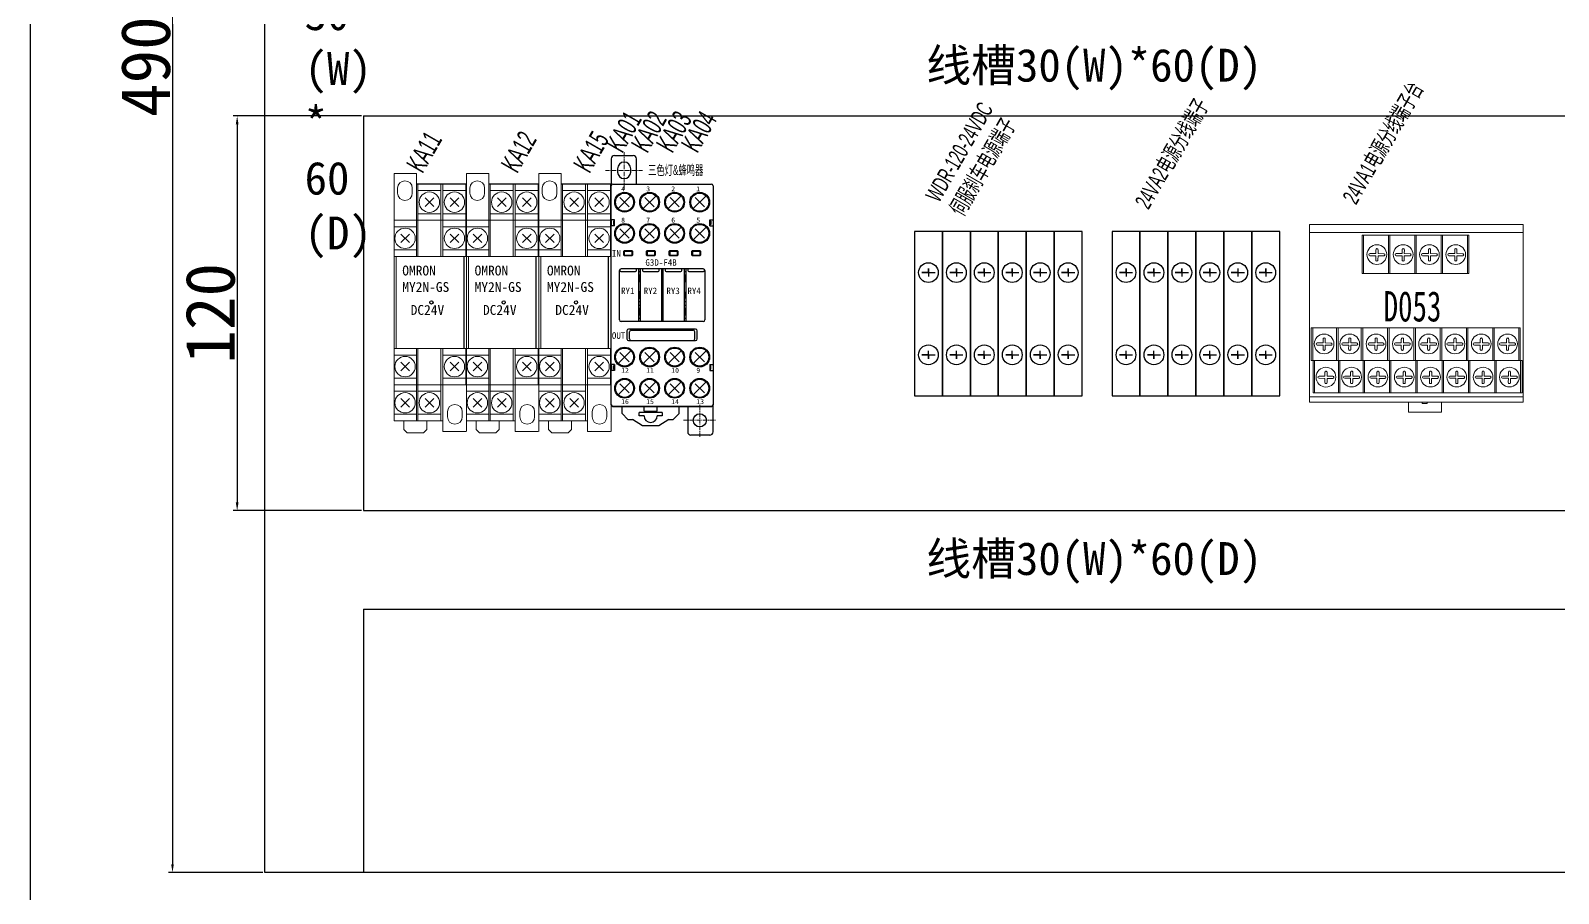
# Model space of a CAD drawing. Header units: millimetres. Extents: x 336 to 12810, y -1577 to 4105.
# Drawn here: x 8148.1 to 8612.9, y 1359.2 to 1621.5 of the extents above; entities that cross this region are included whole.
import ezdxf

# ---------------------------------------------------------------- set-up
doc = ezdxf.new("R2010")
doc.units = ezdxf.units.MM
doc.linetypes.add('CENTER', pattern=[2, 1.25, -0.25, 0.25, -0.25])
for name, color, linetype in [('Outline', 7, 'Continuous'), ('TEXT', 2, 'Continuous'), ('Z_OM_GAIKEI', 7, 'Continuous')]:
    doc.layers.add(name, color=color, linetype=linetype)
doc.layers.add('Z_OM_CENTER', color=2, linetype='CENTER', lineweight=13)
doc.layers.add('Z_OM_OUTLINE', color=7, linetype='Continuous', lineweight=30)
doc.styles.add('ST', font='', dxfattribs={"width": 0.8, "height": 300})
doc.styles.get("Standard").update_dxf_attribs({"font": ''})
doc.styles.add('样式 8', font='arial.ttf', dxfattribs={"width": 0.6, "height": 2.5})
doc.styles.get('ST').set_extended_font_data('SimSun')
doc.styles.get('Standard').set_extended_font_data('SimSun')
doc.dimstyles.new('ISO-25', dxfattribs={"dimtxt": 2.5, "dimasz": 2.5, "dimexe": 1.25, "dimexo": 0.625, "dimtad": 1, "dimtxsty": 'Standard', "dimcen": 2.5, "dimadec": 0, "dimazin": 0, "dimtfac": 1, "dimtmove": 0, "dimatfit": 3, "dimfxl": 1, "dimarcsym": 0})

# ---------------------------------------------------------------- blocks, each defined once
blk = doc.blocks.new('*D869')
at = {"color": 0, "lineweight": -2}
for p, q in [((8218.75, 1855.54), (8190.06, 1855.54)), ((8191.31, 1853.04), (8191.31, 1368.04)), ((8218.75, 1365.54), (8190.06, 1365.54))]:
    blk.add_line(p, q, dxfattribs=at)
at = {"color": 0}
for points in [[(8191.72, 1853.04), (8190.89, 1853.04), (8191.31, 1855.54)], [(8190.89, 1368.04), (8191.72, 1368.04), (8191.31, 1365.54)]]:
    blk.add_solid(points, dxfattribs=at)
at = {"layer": 'Defpoints', "color": 0}
for p in [(8219.37, 1855.54), (8191.31, 1365.54), (8219.37, 1365.54)]:
    blk.add_point(p, dxfattribs=at)
at = {"color": 0, "insert": (8183.18, 1610.54), "char_height": 2.5, "attachment_point": 5, "rotation": 90}
blk.add_mtext('{\\H6x;490}', dxfattribs=at)
blk = doc.blocks.new('MY2NJ')
blk.add_line((24.97, 72), (9.75, 72))
at = {"color": 7, "linetype": 'Continuous'}
blk.add_line((24.18, 22), (24.18, 50), dxfattribs=at)
blk.add_circle((14.25, 36), 0.5, dxfattribs=at)
at = {"layer": 'Z_OM_OUTLINE', "lineweight": -2}
for p, q in [((2.97, 75.25), (9.75, 75.25)), ((2.97, 75.25), (2.97, 0)), ((9.75, 50), (9.75, 75.25)), ((3.96, 69.25), (3.96, 70.75)), ((8.46, 69.25), (8.46, 70.75)), ((10.15, 72), (10.15, 50)), ((17.15, 70), (10.15, 70)), ((17.15, 50), (17.15, 72)), ((17.78, 72), (17.78, 50)), ((24.78, 70), (17.78, 70)), ((24.78, 50), (24.78, 72)), ((24.97, -3.25), (24.97, 72)), ((12.34, 65.19), (14.96, 67.81)), ((14.96, 65.19), (12.34, 67.81)), ((22.59, 65.19), (19.97, 67.81)), ((19.97, 65.19), (22.59, 67.81)), ((2.97, 61), (24.97, 61)), ((10.15, 63), (17.15, 63)), ((17.78, 63), (24.78, 63)), ((9.75, 59), (2.97, 59)), ((7.56, 54.19), (4.94, 56.81)), ((4.94, 54.19), (7.56, 56.81)), ((24.78, 59), (17.78, 59)), ((22.59, 54.19), (19.97, 56.81)), ((19.97, 54.19), (22.59, 56.81)), ((2.97, 52), (9.75, 52)), ((17.78, 52), (24.78, 52)), ((2.97, 50), (9.75, 50)), ((3.5, 50), (3.5, 22)), ((25, 50), (3.5, 50)), ((10.15, 50), (17.15, 50)), ((17.78, 50), (24.78, 50)), ((9.75, 22), (2.97, 22)), ((9.75, 20), (2.97, 20)), ((25, 22), (3.5, 22)), ((9.75, 0), (9.75, 22)), ((17.15, 22), (10.15, 22)), ((10.15, 22), (10.15, 0)), ((17.15, 0), (17.15, 22)), ((24.78, 22), (17.78, 22)), ((17.78, 22), (17.78, -3.25)), ((24.78, 20), (17.78, 20)), ((24.78, 11), (24.78, 22)), ((7.56, 15.19), (4.94, 17.81)), ((4.94, 15.19), (7.56, 17.81)), ((22.59, 15.19), (19.97, 17.81)), ((19.97, 15.19), (22.59, 17.81)), ((2.97, 13), (9.75, 13)), ((24.97, 11), (2.97, 11)), ((17.78, 13), (24.78, 13)), ((9.75, 9), (2.97, 9)), ((7.56, 4.19), (4.94, 6.81)), ((4.94, 4.19), (7.56, 6.81)), ((17.15, 9), (10.15, 9)), ((14.96, 4.19), (12.34, 6.81)), ((12.34, 4.19), (14.96, 6.81)), ((2.97, 2), (9.75, 2)), ((2.97, 0), (17.78, 0)), ((5.87, -2.6), (5.87, 0)), ((10.15, 2), (17.15, 2)), ((12.88, 0), (12.88, -2.6)), ((19.15, 2.75), (19.15, 1.25)), ((23.65, 1.25), (23.65, 2.75)), ((6.87, -3.6), (5.87, -2.6)), ((11.88, -3.6), (6.87, -3.6)), ((12.88, -2.6), (11.88, -3.6)), ((24.78, -3.25), (17.78, -3.25))]:
    blk.add_line(p, q, dxfattribs=at)
for centre in [(13.65, 66.5), (21.28, 66.5), (6.25, 55.5), (21.28, 55.5), (6.25, 16.5), (21.28, 16.5), (6.25, 5.5), (13.65, 5.5)]:
    blk.add_circle(centre, 3.1, dxfattribs=at)
for centre, start, end in [((6.21, 70.75), 0, 180), ((6.21, 69.25), 180, 0), ((21.4, 2.75), 0, 180), ((21.4, 1.25), 180, 0)]:
    blk.add_arc(centre, 2.25, start, end, dxfattribs=at)
at = {"layer": 'Outline', "color": 0, "linetype": 'ByBlock', "ltscale": 8, "char_height": 3, "attachment_point": 1}
for s, insert in [('{\\C3;OMRON\\PMY2N-GS}', (5.41, 47.21)), ('{\\C3;DC24V}', (7.96, 35.23))]:
    blk.add_mtext(s, dxfattribs=dict(at, insert=insert))
blk = doc.blocks.new('*D944')
at = {"color": 0, "lineweight": -2}
for p, q in [((8248.75, 1595.54), (8209.73, 1595.54)), ((8210.98, 1593.04), (8210.98, 1478.04)), ((8248.75, 1475.54), (8209.73, 1475.54))]:
    blk.add_line(p, q, dxfattribs=at)
at = {"color": 0}
for points in [[(8211.39, 1593.04), (8210.56, 1593.04), (8210.98, 1595.54)], [(8210.56, 1478.04), (8211.39, 1478.04), (8210.98, 1475.54)]]:
    blk.add_solid(points, dxfattribs=at)
at = {"layer": 'Defpoints', "color": 0}
for p in [(8249.37, 1595.54), (8210.98, 1475.54), (8249.37, 1475.54)]:
    blk.add_point(p, dxfattribs=at)
at = {"color": 0, "insert": (8202.85, 1535.54), "char_height": 2.5, "attachment_point": 5, "rotation": 90}
blk.add_mtext('{\\H6x;120}', dxfattribs=at)
blk = doc.blocks.new('G6D-F4B')
at = {"layer": 'Z_OM_CENTER'}
for p, q in [((3.93, 32.3), (3.93, 43.64)), ((-1.74, 37.97), (9.6, 37.97)), ((26.93, -43.03), (26.93, -33.03)), ((21.93, -38.03), (31.93, -38.03))]:
    blk.add_line(p, q, dxfattribs=at)
at = {"layer": 'Z_OM_GAIKEI'}
for p, q in [((1, 42.5), (6.7, 42.5)), ((0, 41.5), (0, 33.32)), ((1.93, 38.47), (1.93, 37.47)), ((5.93, 37.47), (5.93, 38.47)), ((7.7, 33.8), (7.7, 41.5)), ((0, 22.9), (0, 33.3)), ((0.5, 33.8), (30.46, 33.8)), ((0.5, 33.8), (30.46, 33.8)), ((30.96, 33.3), (30.96, 22.9)), ((2.11, 26.36), (6, 30.25)), ((2.64, 29.72), (5.47, 26.89)), ((9.73, 26.36), (13.62, 30.25)), ((10.26, 29.72), (13.09, 26.89)), ((17.35, 26.36), (21.24, 30.25)), ((17.88, 29.72), (20.71, 26.89)), ((24.97, 26.36), (28.86, 30.25)), ((25.5, 29.72), (28.33, 26.89)), ((0, 22.9), (0, 21.1)), ((1, 22.9), (0, 22.9)), ((1, 21.1), (0, 21.1)), ((0, -21.1), (0, 21.1)), ((1, 22.5), (0.7, 22.5)), ((0.7, 22.5), (0.7, 21.5)), ((0.7, 21.5), (1, 21.5)), ((0.9, 21.1), (0.9, 22.9)), ((1, 21.1), (1, 22.9)), ((2.11, 16.86), (6, 20.75)), ((2.64, 20.22), (5.47, 17.39)), ((9.73, 16.86), (13.62, 20.75)), ((10.26, 20.22), (13.09, 17.39)), ((17.35, 16.86), (21.24, 20.75)), ((17.88, 20.22), (20.71, 17.39)), ((24.97, 16.86), (28.86, 20.75)), ((25.5, 20.22), (28.33, 17.39)), ((29.96, 21.1), (29.96, 22.9)), ((29.96, 22.9), (30.96, 22.9)), ((29.96, 22.5), (30.26, 22.5)), ((30.26, 21.5), (29.96, 21.5)), ((29.96, 21.1), (30.96, 21.1)), ((30.06, 21.1), (30.06, 22.9)), ((30.26, 22.5), (30.26, 21.5)), ((30.96, 22.9), (30.96, 21.1)), ((30.96, 21.1), (30.96, -21.1)), ((3.83, 12.2), (3.83, 13.4)), ((3.98, 13.45), (6.28, 13.45)), ((3.98, 13.45), (3.98, 12.15)), ((3.98, 12.15), (6.28, 12.15)), ((4.03, 13.6), (6.23, 13.6)), ((6.23, 12), (4.03, 12)), ((6.28, 13.45), (6.28, 12.15)), ((6.43, 13.4), (6.43, 12.2)), ((10.73, 12.2), (10.73, 13.4)), ((10.88, 13.45), (13.18, 13.45)), ((10.88, 13.45), (10.88, 12.15)), ((10.88, 12.15), (13.18, 12.15)), ((10.93, 13.6), (13.13, 13.6)), ((13.13, 12), (10.93, 12)), ((13.18, 13.45), (13.18, 12.15)), ((13.33, 13.4), (13.33, 12.2)), ((17.63, 12.2), (17.63, 13.4)), ((17.78, 13.45), (20.08, 13.45)), ((17.78, 13.45), (17.78, 12.15)), ((17.78, 12.15), (20.08, 12.15)), ((17.83, 13.6), (20.03, 13.6)), ((20.03, 12), (17.83, 12)), ((20.08, 13.45), (20.08, 12.15)), ((20.23, 13.4), (20.23, 12.2)), ((24.53, 12.2), (24.53, 13.4)), ((24.68, 13.45), (26.98, 13.45)), ((24.68, 13.45), (24.68, 12.15)), ((24.68, 12.15), (26.98, 12.15)), ((24.73, 13.6), (26.93, 13.6)), ((26.93, 12), (24.73, 12)), ((26.98, 13.45), (26.98, 12.15)), ((27.13, 13.4), (27.13, 12.2)), ((2.48, -7.5), (2.48, 7.5)), ((2.64, 7.87), (2.64, 7.55)), ((2.94, 7.25), (7.34, 7.25)), ((27.98, 8), (2.98, 8)), ((7.64, 7.55), (7.64, 7.95)), ((8.34, 8), (8.34, -8)), ((8.84, 7.07), (8.34, 7.07)), ((8.84, 5.67), (8.34, 5.67)), ((8.84, 6.07), (8.6, 6.07)), ((8.6, 4.07), (8.6, 6.07)), ((8.84, 8), (8.84, -8)), ((9.54, 7.95), (9.54, 7.55)), ((9.84, 7.25), (14.24, 7.25)), ((14.54, 7.55), (14.54, 7.95)), ((15.24, 8), (15.24, -8)), ((15.74, 7.07), (15.24, 7.07)), ((15.74, 5.67), (15.24, 5.67)), ((15.74, 6.07), (15.5, 6.07)), ((15.5, 4.07), (15.5, 6.07)), ((15.74, 8), (15.74, -8)), ((16.44, 7.95), (16.44, 7.55)), ((16.74, 7.25), (21.14, 7.25)), ((21.44, 7.55), (21.44, 8)), ((22.14, 8), (22.14, -8)), ((22.64, 7.07), (22.14, 7.07)), ((22.64, 5.67), (22.14, 5.67)), ((22.64, 6.07), (22.4, 6.07)), ((22.4, 4.07), (22.4, 6.07)), ((22.64, 8), (22.64, -8)), ((23.34, 8), (23.34, 7.55)), ((23.64, 7.25), (28.04, 7.25)), ((28.34, 7.55), (28.34, 7.85)), ((28.48, 7.5), (28.48, -7.5)), ((8.84, 4.47), (8.34, 4.47)), ((8.58, 1), (8.34, 1)), ((8.58, 0.6), (8.34, 0.6)), ((8.58, -1), (8.58, 1)), ((8.84, 4.07), (8.6, 4.07)), ((15.74, 4.47), (15.24, 4.47)), ((15.48, 1), (15.24, 1)), ((15.48, 0.6), (15.24, 0.6)), ((15.48, -1), (15.48, 1)), ((15.74, 4.07), (15.5, 4.07)), ((22.64, 4.47), (22.14, 4.47)), ((22.38, 1), (22.14, 1)), ((22.38, 0.6), (22.14, 0.6)), ((22.38, -1), (22.38, 1)), ((22.64, 4.07), (22.4, 4.07)), ((8.58, -0.6), (8.34, -0.6)), ((8.58, -1), (8.34, -1)), ((8.84, -1.99), (8.34, -1.99)), ((8.84, -3.09), (8.34, -3.09)), ((8.84, -4.07), (8.6, -4.07)), ((8.6, -6.07), (8.6, -4.07)), ((8.84, -4.47), (8.6, -4.47)), ((15.48, -0.6), (15.24, -0.6)), ((15.48, -1), (15.24, -1)), ((15.74, -1.99), (15.24, -1.99)), ((15.74, -3.09), (15.24, -3.09)), ((15.74, -4.07), (15.5, -4.07)), ((15.5, -6.07), (15.5, -4.07)), ((15.74, -4.47), (15.5, -4.47)), ((22.38, -0.6), (22.14, -0.6)), ((22.38, -1), (22.14, -1)), ((22.64, -1.99), (22.14, -1.99)), ((22.64, -3.09), (22.14, -3.09)), ((22.64, -4.07), (22.4, -4.07)), ((22.4, -6.07), (22.4, -4.07)), ((22.64, -4.47), (22.4, -4.47)), ((27.98, -8), (2.98, -8)), ((8.84, -7.07), (8.34, -7.07)), ((8.84, -5.67), (8.6, -5.67)), ((8.84, -6.07), (8.6, -6.07)), ((15.74, -7.07), (15.24, -7.07)), ((15.74, -5.67), (15.5, -5.67)), ((15.74, -6.07), (15.5, -6.07)), ((22.64, -7.07), (22.14, -7.07)), ((22.64, -5.67), (22.4, -5.67)), ((22.64, -6.07), (22.4, -6.07)), ((4.78, -10.8), (4.78, -13.3)), ((25.68, -10.3), (5.28, -10.3)), ((5.28, -13.8), (25.68, -13.8)), ((5.58, -13.3), (5.58, -11.1)), ((6.08, -10.6), (24.88, -10.6)), ((6.08, -13.8), (24.88, -13.8)), ((25.38, -13.3), (25.38, -11.1)), ((26.18, -13.3), (26.18, -10.8)), ((2.11, -20.74), (5.99, -16.86)), ((2.64, -17.39), (5.46, -20.22)), ((9.73, -20.74), (13.61, -16.86)), ((10.26, -17.39), (13.08, -20.22)), ((17.35, -20.74), (21.23, -16.86)), ((17.88, -17.39), (20.7, -20.22)), ((24.97, -20.74), (28.85, -16.86)), ((25.5, -17.39), (28.32, -20.22)), ((1, -21.1), (0, -21.1)), ((0, -21.1), (0, -22.9)), ((0, -33.3), (0, -22.9)), ((1, -22.9), (0, -22.9)), ((0.7, -22.5), (0.7, -21.5)), ((0.7, -21.5), (1, -21.5)), ((1, -22.5), (0.7, -22.5)), ((0.9, -22.9), (0.9, -21.1)), ((1, -21.1), (1, -22.9)), ((29.96, -21.1), (29.96, -22.9)), ((29.96, -21.1), (30.96, -21.1)), ((30.26, -21.5), (29.96, -21.5)), ((29.96, -22.5), (30.26, -22.5)), ((29.96, -22.9), (30.96, -22.9)), ((30.06, -22.9), (30.06, -21.1)), ((30.26, -22.5), (30.26, -21.5)), ((30.96, -21.1), (30.96, -22.9)), ((30.96, -22.9), (30.96, -33.3)), ((2.11, -30.24), (5.99, -26.36)), ((2.64, -26.89), (5.46, -29.72)), ((9.73, -30.24), (13.61, -26.36)), ((10.26, -26.89), (13.08, -29.72)), ((17.35, -30.24), (21.23, -26.36)), ((17.88, -26.89), (20.7, -29.72)), ((24.97, -30.24), (28.85, -26.36)), ((25.5, -26.89), (28.32, -29.72)), ((0.5, -33.8), (30.46, -33.8)), ((30.46, -33.8), (0.5, -33.8)), ((3.28, -35.96), (3.28, -33.82)), ((5.08, -37.76), (3.28, -35.96)), ((15.48, -35.66), (8.48, -35.66)), ((8.48, -36.66), (8.48, -35.66)), ((9.98, -36.66), (8.48, -36.66)), ((9.98, -35.2), (9.98, -33.8)), ((9.98, -35.2), (13.98, -35.2)), ((13.98, -35.2), (13.98, -33.8)), ((15.48, -36.66), (13.98, -36.66)), ((15.48, -35.66), (15.48, -36.66)), ((15.48, -36.67), (15.48, -36.47)), ((18.88, -37.76), (20.68, -35.96)), ((20.68, -35.96), (20.68, -33.82)), ((23.26, -33.8), (23.26, -41.5)), ((30.96, -41.5), (30.96, -33.32)), ((5.08, -37.76), (6.48, -37.76)), ((9.48, -39.66), (6.48, -37.76)), ((14.48, -39.66), (9.48, -39.66)), ((17.48, -37.76), (14.48, -39.66)), ((17.48, -37.76), (18.88, -37.76)), ((29.96, -42.5), (24.26, -42.5))]:
    blk.add_line(p, q, dxfattribs=at)
for centre, radius in [((4.05, 28.3), 3), ((4.05, 28.3), 2.75), ((11.67, 28.3), 3), ((11.67, 28.3), 2.75), ((19.29, 28.3), 3), ((19.29, 28.3), 2.75), ((26.91, 28.3), 3), ((26.91, 28.3), 2.75), ((4.05, 18.8), 3), ((4.05, 18.8), 2.75), ((11.67, 18.8), 3), ((11.67, 18.8), 2.75), ((19.29, 18.8), 3), ((19.29, 18.8), 2.75), ((26.91, 18.8), 3), ((26.91, 18.8), 2.75), ((4.05, -18.8), 3), ((4.05, -18.8), 2.75), ((11.67, -18.8), 3), ((11.67, -18.8), 2.75), ((19.29, -18.8), 3), ((19.29, -18.8), 2.75), ((26.91, -18.8), 3), ((26.91, -18.8), 2.75), ((4.05, -28.3), 3), ((4.05, -28.3), 2.75), ((11.67, -28.3), 3), ((11.67, -28.3), 2.75), ((19.29, -28.3), 3), ((19.29, -28.3), 2.75), ((26.91, -28.3), 3), ((26.91, -28.3), 2.75), ((26.93, -38.03), 2)]:
    blk.add_circle(centre, radius, dxfattribs=at)
for centre, radius, start, end in [((1, 41.5), 1, 90, 180.0009), ((6.7, 41.5), 1, 359.9991, 90), ((3.93, 38.47), 2, 0, 180), ((3.93, 37.47), 2, 180, 0), ((0.5, 33.3), 0.5, 90, 180), ((0.5, 33.3), 0.5, 90, 180), ((30.46, 33.3), 0.5, 0, 90), ((30.46, 33.3), 0.5, 0, 90), ((4.03, 13.4), 0.2, 90, 180), ((4.03, 12.2), 0.2, 180, 270), ((6.23, 13.4), 0.2, 0, 90), ((6.23, 12.2), 0.2, 270, 0), ((10.93, 13.4), 0.2, 90, 180), ((10.93, 12.2), 0.2, 180, 270), ((13.13, 13.4), 0.2, 0, 90), ((13.13, 12.2), 0.2, 270, 0), ((17.83, 13.4), 0.2, 90, 180), ((17.83, 12.2), 0.2, 180, 270), ((20.03, 13.4), 0.2, 0, 90), ((20.03, 12.2), 0.2, 270, 0), ((24.73, 13.4), 0.2, 90, 180), ((24.73, 12.2), 0.2, 180, 270), ((26.93, 13.4), 0.2, 0, 90), ((26.93, 12.2), 0.2, 270, 0), ((2.98, 7.5), 0.5, 90, 180), ((2.94, 7.55), 0.3, 180, 270), ((7.34, 7.55), 0.3, 270, 0), ((9.84, 7.55), 0.3, 180, 270), ((14.24, 7.55), 0.3, 270, 0), ((16.74, 7.55), 0.3, 180, 270), ((21.14, 7.55), 0.3, 270, 0), ((23.64, 7.55), 0.3, 180, 270), ((27.98, 7.5), 0.5, 0, 90), ((28.04, 7.55), 0.3, 270, 0), ((2.98, -7.5), 0.5, 180, 270), ((27.98, -7.5), 0.5, 270, 0), ((5.28, -10.8), 0.5, 90, 180), ((5.28, -13.3), 0.5, 180, 270), ((6.08, -11.1), 0.5, 90, 180), ((6.08, -13.3), 0.5, 180, 270), ((24.88, -11.1), 0.5, 0, 90), ((24.88, -13.3), 0.5, 270, 0), ((25.68, -10.8), 0.5, 0, 90), ((25.68, -13.3), 0.5, 270, 0), ((0.5, -33.3), 0.5, 180, 270), ((0.5, -33.3), 0.5, 180, 270), ((11.98, -36.66), 2, 180.0009, 0), ((30.46, -33.3), 0.5, 270, 0), ((30.46, -33.3), 0.5, 270, 0), ((24.26, -41.5), 1, 179.9991, 270), ((29.96, -41.5), 1, 270, 0.0009)]:
    blk.add_arc(centre, radius, start, end, dxfattribs=at)
for p in [(15.48, 0), (15.48, 0), (15.48, 0), (15.48, 0), (15.48, 0), (15.48, 0), (15.64, 0)]:
    blk.add_point(p, dxfattribs=at)
for s, height, p in [('4', 1.5, (3.02, 31.6)), ('3', 1.5, (10.64, 31.6)), ('2', 1.5, (18.26, 31.6)), ('1', 1.5, (25.88, 31.6)), ('8', 1.5, (3.02, 22.1)), ('7', 1.5, (10.64, 22.1)), ('6', 1.5, (18.26, 22.1)), ('5', 1.5, (25.88, 22.1)), ('IN', 2, (0.19, 11.73)), ('G3D-F4B', 2, (10.39, 8.96)), ('RY1', 2, (2.98, 0.34)), ('RY2', 2, (9.88, 0.34)), ('RY3', 2, (16.78, 0.34)), ('RY4', 2, (23.18, 0.34)), ('OUT', 2, (0.19, -13.25)), ('12', 1.5, (3.02, -23.58)), ('11', 1.5, (10.64, -23.58)), ('10', 1.5, (18.26, -23.58)), ('9', 1.5, (25.88, -23.58)), ('16', 1.5, (3.02, -33.08)), ('15', 1.5, (10.64, -33.08)), ('14', 1.5, (18.26, -33.08)), ('13', 1.5, (25.88, -33.08))]:
    blk.add_text(s, height=height).set_placement(p)
at = {"lineweight": 0, "style": '样式 8', "width": 0.6}
blk.add_attdef('型号', (1.23, 46.34), '', height=2.5, dxfattribs=at)

msp = doc.modelspace()

# ---------------------------------------------------------------- linework, layer by layer
for p, q in [((8249.374, 1595.542), (8789.374, 1595.542)), ((8249.374, 1595.542), (8249.374, 1475.542)), ((8421.241, 1549.111), (8421.241, 1546.711)), ((8421.241, 1547.911), (8421.241, 1549.111)), ((8429.741, 1549.111), (8429.741, 1546.711)), ((8429.741, 1547.911), (8429.741, 1549.111)), ((8438.241, 1549.111), (8438.241, 1546.711)), ((8438.241, 1547.911), (8438.241, 1549.111)), ((8446.741, 1549.111), (8446.741, 1546.711)), ((8446.741, 1547.911), (8446.741, 1549.111)), ((8455.241, 1549.111), (8455.241, 1546.711)), ((8463.741, 1549.111), (8463.741, 1546.711)), ((8463.741, 1547.911), (8463.741, 1549.111)), ((8481.338, 1547.911), (8481.338, 1549.111)), ((8481.338, 1549.111), (8481.338, 1546.711)), ((8489.838, 1547.911), (8489.838, 1549.111)), ((8489.838, 1549.111), (8489.838, 1546.711)), ((8498.338, 1547.911), (8498.338, 1549.111)), ((8498.338, 1549.111), (8498.338, 1546.711)), ((8506.838, 1547.911), (8506.838, 1549.111)), ((8506.838, 1549.111), (8506.838, 1546.711)), ((8515.338, 1549.111), (8515.338, 1546.711)), ((8523.838, 1547.911), (8523.838, 1549.111)), ((8523.838, 1549.111), (8523.838, 1546.711)), ((8249.374, 1475.542), (8789.374, 1475.542)), ((8249.374, 1445.542), (8789.374, 1445.542)), ((8249.374, 1445.542), (8249.374, 1365.542))]:
    msp.add_line(p, q)
at = {"color": 0}
for p, q in [((8419.241, 1547.911), (8423.241, 1547.911)), ((8421.241, 1547.911), (8419.241, 1547.911)), ((8427.741, 1547.911), (8431.741, 1547.911)), ((8429.741, 1547.911), (8427.741, 1547.911)), ((8436.241, 1547.911), (8440.241, 1547.911)), ((8438.241, 1547.911), (8436.241, 1547.911)), ((8444.741, 1547.911), (8448.741, 1547.911)), ((8446.741, 1547.911), (8444.741, 1547.911)), ((8453.241, 1547.911), (8457.241, 1547.911)), ((8455.241, 1547.911), (8453.241, 1547.911)), ((8461.741, 1547.911), (8465.741, 1547.911)), ((8463.741, 1547.911), (8461.741, 1547.911)), ((8481.338, 1547.911), (8479.338, 1547.911)), ((8479.338, 1547.911), (8483.338, 1547.911)), ((8489.838, 1547.911), (8487.838, 1547.911)), ((8487.838, 1547.911), (8491.838, 1547.911)), ((8498.338, 1547.911), (8496.338, 1547.911)), ((8496.338, 1547.911), (8500.338, 1547.911)), ((8506.838, 1547.911), (8504.838, 1547.911)), ((8504.838, 1547.911), (8508.838, 1547.911)), ((8515.338, 1547.911), (8513.338, 1547.911)), ((8513.338, 1547.911), (8517.338, 1547.911)), ((8523.838, 1547.911), (8521.838, 1547.911)), ((8521.838, 1547.911), (8525.838, 1547.911)), ((8421.241, 1522.911), (8419.241, 1522.911)), ((8419.241, 1522.911), (8423.241, 1522.911)), ((8421.241, 1521.711), (8421.241, 1524.111)), ((8421.241, 1522.911), (8421.241, 1521.711)), ((8427.741, 1522.911), (8431.741, 1522.911)), ((8429.741, 1522.911), (8427.741, 1522.911)), ((8429.741, 1521.711), (8429.741, 1524.111)), ((8429.741, 1522.911), (8429.741, 1521.711)), ((8436.241, 1522.911), (8440.241, 1522.911)), ((8438.241, 1522.911), (8436.241, 1522.911)), ((8438.241, 1521.711), (8438.241, 1524.111)), ((8438.241, 1522.911), (8438.241, 1521.711)), ((8444.741, 1522.911), (8448.741, 1522.911)), ((8446.741, 1522.911), (8444.741, 1522.911)), ((8446.741, 1521.711), (8446.741, 1524.111)), ((8446.741, 1522.911), (8446.741, 1521.711)), ((8453.241, 1522.911), (8457.241, 1522.911)), ((8455.241, 1522.911), (8453.241, 1522.911)), ((8455.241, 1521.711), (8455.241, 1524.111)), ((8455.241, 1522.911), (8455.241, 1521.711)), ((8461.741, 1522.911), (8465.741, 1522.911)), ((8463.741, 1522.911), (8461.741, 1522.911)), ((8463.741, 1521.711), (8463.741, 1524.111)), ((8463.741, 1522.911), (8463.741, 1521.711)), ((8481.338, 1522.911), (8479.338, 1522.911)), ((8479.338, 1522.911), (8483.338, 1522.911)), ((8481.338, 1521.711), (8481.338, 1524.111)), ((8481.338, 1522.911), (8481.338, 1521.711)), ((8489.838, 1522.911), (8487.838, 1522.911)), ((8487.838, 1522.911), (8491.838, 1522.911)), ((8489.838, 1521.711), (8489.838, 1524.111)), ((8489.838, 1522.911), (8489.838, 1521.711)), ((8498.338, 1522.911), (8496.338, 1522.911)), ((8496.338, 1522.911), (8500.338, 1522.911)), ((8498.338, 1521.711), (8498.338, 1524.111)), ((8498.338, 1522.911), (8498.338, 1521.711)), ((8506.838, 1522.911), (8504.838, 1522.911)), ((8504.838, 1522.911), (8508.838, 1522.911)), ((8506.838, 1521.711), (8506.838, 1524.111)), ((8506.838, 1522.911), (8506.838, 1521.711)), ((8513.338, 1522.911), (8517.338, 1522.911)), ((8515.338, 1522.911), (8513.338, 1522.911)), ((8515.338, 1521.711), (8515.338, 1524.111)), ((8515.338, 1522.911), (8515.338, 1521.711)), ((8521.838, 1522.911), (8525.838, 1522.911)), ((8523.838, 1522.911), (8521.838, 1522.911)), ((8523.838, 1521.711), (8523.838, 1524.111)), ((8523.838, 1522.911), (8523.838, 1521.711))]:
    msp.add_line(p, q, dxfattribs=at)
at = {"lineweight": 0}
for p, q in [((8537.184, 1508.501), (8572.288, 1508.501)), ((8577.288, 1508.501), (8567.288, 1508.501)), ((8572.288, 1508.501), (8577.288, 1508.501))]:
    msp.add_line(p, q, dxfattribs=at)
at = {"color": 1}
msp.add_lwpolyline([(8148.129, 1948.152), (8915.823, 1948.152), (8915.823, 941.851), (8148.129, 941.851)], close=True, dxfattribs=at)
msp.add_lwpolyline([(8219.374, 1855.542), (8819.374, 1855.542), (8819.374, 1365.542), (8219.374, 1365.542)], close=True)
at = {"lineweight": 0}
for points in [[(8537.184, 1562.501), (8602.184, 1562.501), (8602.184, 1508.501), (8537.184, 1508.501)], [(8537.184, 1560.115), (8602.184, 1560.115), (8602.184, 1510.146), (8537.184, 1510.146)], [(8553.169, 1547.671), (8585.607, 1547.671), (8585.607, 1559.343), (8553.169, 1559.343)], [(8553.169, 1559.343), (8553.607, 1559.343), (8553.607, 1547.671), (8553.169, 1547.671)], [(8561.169, 1559.343), (8561.607, 1559.343), (8561.607, 1547.671), (8561.169, 1547.671)], [(8569.169, 1559.343), (8569.607, 1559.343), (8569.607, 1547.671), (8569.169, 1547.671)], [(8577.169, 1559.343), (8577.607, 1559.343), (8577.607, 1547.671), (8577.169, 1547.671)], [(8577.169, 1559.343), (8577.607, 1559.343), (8577.607, 1547.671), (8577.169, 1547.671)], [(8585.169, 1559.343), (8585.607, 1559.343), (8585.607, 1547.671), (8585.169, 1547.671)], [(8567.288, 1508.501), (8577.288, 1508.501), (8577.288, 1505.501), (8567.288, 1505.501)], [(8571.375, 1508.501), (8572.99, 1508.501), (8572.99, 1508.066), (8571.375, 1508.066)], [(8572.288, 1508.501), (8573.998, 1508.501), (8573.998, 1508.501), (8572.288, 1508.501)]]:
    msp.add_lwpolyline(points, close=True, dxfattribs=at)
at = {"linetype": 'Continuous'}
for points in [[(8416.991, 1510.411), (8425.491, 1510.411), (8425.491, 1560.411), (8416.991, 1560.411)], [(8425.491, 1510.411), (8433.991, 1510.411), (8433.991, 1560.411), (8425.491, 1560.411)], [(8433.991, 1510.411), (8442.491, 1510.411), (8442.491, 1560.411), (8433.991, 1560.411)], [(8442.491, 1510.411), (8450.991, 1510.411), (8450.991, 1560.411), (8442.491, 1560.411)], [(8450.991, 1510.411), (8459.491, 1510.411), (8459.491, 1560.411), (8450.991, 1560.411)], [(8459.491, 1510.411), (8467.991, 1510.411), (8467.991, 1560.411), (8459.491, 1560.411)], [(8477.088, 1510.411), (8485.588, 1510.411), (8485.588, 1560.411), (8477.088, 1560.411)], [(8485.588, 1510.411), (8494.088, 1510.411), (8494.088, 1560.411), (8485.588, 1560.411)], [(8494.088, 1510.411), (8502.588, 1510.411), (8502.588, 1560.411), (8494.088, 1560.411)], [(8502.588, 1510.411), (8511.088, 1510.411), (8511.088, 1560.411), (8502.588, 1560.411)], [(8511.088, 1510.411), (8519.588, 1510.411), (8519.588, 1560.411), (8511.088, 1560.411)], [(8519.588, 1510.411), (8528.088, 1510.411), (8528.088, 1560.411), (8519.588, 1560.411)]]:
    msp.add_lwpolyline(points, close=True, dxfattribs=at)
at = {"lineweight": 0}
for points in [[(8555.554, 1553.027), (8557.323, 1553.014)], [(8557.328, 1553.683), (8555.559, 1553.695)], [(8557.323, 1553.014), (8557.313, 1551.751)], [(8557.341, 1554.868), (8557.337, 1554.868), (8557.328, 1553.683)], [(8557.981, 1551.746), (8557.985, 1551.746), (8557.994, 1553.008)], [(8557.994, 1553.008), (8559.735, 1552.995), (8559.735, 1552.999)], [(8557.999, 1553.679), (8558.008, 1554.863)], [(8559.74, 1553.667), (8557.999, 1553.679)], [(8563.554, 1553.027), (8565.323, 1553.014)], [(8565.328, 1553.683), (8563.559, 1553.695)], [(8565.323, 1553.014), (8565.313, 1551.751)], [(8565.341, 1554.868), (8565.337, 1554.868), (8565.328, 1553.683)], [(8565.981, 1551.746), (8565.985, 1551.746), (8565.994, 1553.008)], [(8565.994, 1553.008), (8567.735, 1552.995), (8567.735, 1552.999)], [(8565.999, 1553.679), (8566.008, 1554.863)], [(8567.74, 1553.667), (8565.999, 1553.679)], [(8571.554, 1553.027), (8573.323, 1553.014)], [(8573.328, 1553.683), (8571.559, 1553.695)], [(8573.323, 1553.014), (8573.313, 1551.751)], [(8573.341, 1554.868), (8573.337, 1554.868), (8573.328, 1553.683)], [(8573.981, 1551.746), (8573.985, 1551.746), (8573.994, 1553.008)], [(8573.994, 1553.008), (8575.735, 1552.995), (8575.735, 1552.999)], [(8573.999, 1553.679), (8574.008, 1554.863)], [(8575.74, 1553.667), (8573.999, 1553.679)], [(8579.554, 1553.027), (8581.323, 1553.014)], [(8581.328, 1553.683), (8579.559, 1553.695)], [(8581.323, 1553.014), (8581.313, 1551.751)], [(8581.341, 1554.868), (8581.337, 1554.868), (8581.328, 1553.683)], [(8581.981, 1551.746), (8581.985, 1551.746), (8581.994, 1553.008)], [(8581.994, 1553.008), (8583.735, 1552.995), (8583.735, 1552.999)], [(8581.999, 1553.679), (8582.008, 1554.863)], [(8583.74, 1553.667), (8581.999, 1553.679)], [(8537.686, 1521.222), (8537.686, 1531.075), (8538.125, 1531.075), (8538.125, 1521.222)], [(8537.686, 1531.075), (8601.251, 1531.075)], [(8545.414, 1521.222), (8545.414, 1531.075), (8545.852, 1531.075), (8545.852, 1521.222)], [(8552.919, 1521.222), (8552.919, 1531.075), (8553.357, 1531.075), (8553.357, 1521.222)], [(8560.919, 1521.222), (8560.919, 1531.075), (8561.357, 1531.075), (8561.357, 1521.222)], [(8568.919, 1521.222), (8568.919, 1531.075), (8569.357, 1531.075), (8569.357, 1521.222)], [(8576.919, 1521.222), (8576.919, 1531.075), (8577.357, 1531.075), (8577.357, 1521.222)], [(8584.919, 1521.222), (8584.919, 1531.075), (8585.357, 1531.075), (8585.357, 1521.222)], [(8592.919, 1521.222), (8592.919, 1531.075), (8593.357, 1531.075), (8593.357, 1521.222)], [(8600.813, 1521.222), (8600.813, 1531.075), (8601.251, 1531.075), (8601.251, 1521.222)], [(8539.504, 1525.862), (8541.272, 1525.848)], [(8541.277, 1526.518), (8539.509, 1526.529)], [(8541.272, 1525.848), (8541.263, 1524.585)], [(8541.29, 1527.703), (8541.286, 1527.703), (8541.277, 1526.518)], [(8541.93, 1524.58), (8541.934, 1524.58), (8541.944, 1525.843)], [(8541.944, 1525.843), (8543.684, 1525.83), (8543.684, 1525.834)], [(8541.949, 1526.513), (8541.958, 1527.698)], [(8543.69, 1526.501), (8541.949, 1526.513)], [(8547.304, 1525.877), (8549.073, 1525.864)], [(8549.078, 1526.533), (8547.309, 1526.545)], [(8549.073, 1525.864), (8549.063, 1524.601)], [(8549.091, 1527.718), (8549.087, 1527.718), (8549.078, 1526.533)], [(8549.731, 1524.596), (8549.735, 1524.596), (8549.745, 1525.859)], [(8549.745, 1525.859), (8551.485, 1525.845), (8551.485, 1525.849)], [(8549.75, 1526.529), (8549.759, 1527.713)], [(8551.49, 1526.517), (8549.75, 1526.529)], [(8555.304, 1525.877), (8557.073, 1525.864)], [(8557.078, 1526.533), (8555.309, 1526.545)], [(8557.073, 1525.864), (8557.063, 1524.601)], [(8557.091, 1527.718), (8557.087, 1527.718), (8557.078, 1526.533)], [(8557.731, 1524.596), (8557.735, 1524.596), (8557.745, 1525.859)], [(8557.745, 1525.859), (8559.485, 1525.845), (8559.485, 1525.849)], [(8557.75, 1526.529), (8557.759, 1527.713)], [(8559.49, 1526.517), (8557.75, 1526.529)], [(8563.304, 1525.877), (8565.073, 1525.864)], [(8565.078, 1526.533), (8563.309, 1526.545)], [(8565.073, 1525.864), (8565.063, 1524.601)], [(8565.091, 1527.718), (8565.087, 1527.718), (8565.078, 1526.533)], [(8565.731, 1524.596), (8565.735, 1524.596), (8565.745, 1525.859)], [(8565.745, 1525.859), (8567.485, 1525.845), (8567.485, 1525.849)], [(8565.75, 1526.529), (8565.759, 1527.713)], [(8567.49, 1526.517), (8565.75, 1526.529)], [(8571.304, 1525.877), (8573.073, 1525.864)], [(8573.078, 1526.533), (8571.309, 1526.545)], [(8573.073, 1525.864), (8573.063, 1524.601)], [(8573.091, 1527.718), (8573.087, 1527.718), (8573.078, 1526.533)], [(8573.731, 1524.596), (8573.735, 1524.596), (8573.745, 1525.859)], [(8573.745, 1525.859), (8575.485, 1525.845), (8575.485, 1525.849)], [(8573.75, 1526.529), (8573.759, 1527.713)], [(8575.49, 1526.517), (8573.75, 1526.529)], [(8579.304, 1525.877), (8581.073, 1525.864)], [(8581.078, 1526.533), (8579.309, 1526.545)], [(8581.073, 1525.864), (8581.063, 1524.601)], [(8581.091, 1527.718), (8581.087, 1527.718), (8581.078, 1526.533)], [(8581.731, 1524.596), (8581.735, 1524.596), (8581.745, 1525.859)], [(8581.745, 1525.859), (8583.485, 1525.845), (8583.485, 1525.849)], [(8581.75, 1526.529), (8581.759, 1527.713)], [(8583.49, 1526.517), (8581.75, 1526.529)], [(8587.304, 1525.877), (8589.073, 1525.864)], [(8589.078, 1526.533), (8587.309, 1526.545)], [(8589.073, 1525.864), (8589.063, 1524.601)], [(8589.091, 1527.718), (8589.087, 1527.718), (8589.078, 1526.533)], [(8589.731, 1524.596), (8589.735, 1524.596), (8589.745, 1525.859)], [(8589.745, 1525.859), (8591.485, 1525.845), (8591.485, 1525.849)], [(8589.75, 1526.529), (8589.759, 1527.713)], [(8591.49, 1526.517), (8589.75, 1526.529)], [(8595.304, 1525.877), (8597.073, 1525.864)], [(8597.078, 1526.533), (8595.309, 1526.545)], [(8597.073, 1525.864), (8597.063, 1524.601)], [(8597.091, 1527.718), (8597.087, 1527.718), (8597.078, 1526.533)], [(8597.731, 1524.596), (8597.735, 1524.596), (8597.745, 1525.859)], [(8597.745, 1525.859), (8599.485, 1525.845), (8599.485, 1525.849)], [(8597.75, 1526.529), (8597.759, 1527.713)], [(8599.49, 1526.517), (8597.75, 1526.529)], [(8537.686, 1521.222), (8601.816, 1521.222)], [(8601.378, 1521.222), (8601.378, 1511.369), (8538.251, 1511.369), (8538.251, 1521.222)], [(8538.689, 1521.222), (8538.689, 1511.369), (8538.251, 1511.369), (8538.251, 1521.222)], [(8538.251, 1521.222), (8538.689, 1521.222)], [(8543.878, 1521.222), (8543.44, 1521.222)], [(8546.417, 1521.222), (8546.417, 1511.369), (8545.978, 1511.369), (8545.978, 1521.222)], [(8545.978, 1521.222), (8546.417, 1521.222)], [(8551.383, 1521.222), (8550.945, 1521.222)], [(8553.922, 1521.222), (8553.922, 1511.369), (8553.484, 1511.369), (8553.484, 1521.222)], [(8553.484, 1521.222), (8553.922, 1521.222)], [(8559.383, 1521.222), (8558.945, 1521.222)], [(8561.922, 1521.222), (8561.922, 1511.369), (8561.484, 1511.369), (8561.484, 1521.222)], [(8561.484, 1521.222), (8561.922, 1521.222)], [(8567.383, 1521.222), (8566.945, 1521.222)], [(8569.922, 1521.222), (8569.922, 1511.369), (8569.484, 1511.369), (8569.484, 1521.222)], [(8569.484, 1521.222), (8569.922, 1521.222)], [(8575.383, 1521.222), (8574.945, 1521.222)], [(8577.922, 1521.222), (8577.922, 1511.369), (8577.484, 1511.369), (8577.484, 1521.222)], [(8577.484, 1521.222), (8577.922, 1521.222)], [(8583.383, 1521.222), (8582.945, 1521.222)], [(8585.922, 1521.222), (8585.922, 1511.369), (8585.484, 1511.369), (8585.484, 1521.222)], [(8585.484, 1521.222), (8585.922, 1521.222)], [(8591.383, 1521.222), (8590.945, 1521.222)], [(8593.484, 1521.222), (8593.922, 1521.222)], [(8593.922, 1521.222), (8593.922, 1511.369), (8593.484, 1511.369), (8593.484, 1521.222)], [(8599.277, 1521.222), (8598.839, 1521.222)], [(8601.816, 1521.222), (8601.816, 1511.369), (8601.378, 1511.369), (8601.378, 1521.222)], [(8540.068, 1515.77), (8541.837, 1515.756)], [(8541.842, 1516.426), (8540.073, 1516.438)], [(8541.837, 1515.756), (8541.827, 1514.493)], [(8541.855, 1517.611), (8541.851, 1517.611), (8541.842, 1516.426)], [(8542.495, 1514.488), (8542.499, 1514.488), (8542.508, 1515.751)], [(8542.508, 1515.751), (8544.249, 1515.738), (8544.249, 1515.742)], [(8542.513, 1516.421), (8542.522, 1517.606)], [(8544.254, 1516.41), (8542.513, 1516.421)], [(8547.869, 1515.786), (8549.637, 1515.772)], [(8549.642, 1516.441), (8547.874, 1516.453)], [(8549.637, 1515.772), (8549.628, 1514.509)], [(8549.655, 1517.627), (8549.651, 1517.627), (8549.642, 1516.441)], [(8550.295, 1514.504), (8550.299, 1514.504), (8550.309, 1515.767)], [(8550.309, 1515.767), (8552.049, 1515.754), (8552.049, 1515.758)], [(8550.314, 1516.437), (8550.323, 1517.622)], [(8552.054, 1516.425), (8550.314, 1516.437)], [(8555.869, 1515.786), (8557.637, 1515.772)], [(8557.642, 1516.441), (8555.874, 1516.453)], [(8557.637, 1515.772), (8557.628, 1514.509)], [(8557.655, 1517.627), (8557.651, 1517.627), (8557.642, 1516.441)], [(8558.295, 1514.504), (8558.299, 1514.504), (8558.309, 1515.767)], [(8558.309, 1515.767), (8560.049, 1515.754), (8560.049, 1515.758)], [(8558.314, 1516.437), (8558.323, 1517.622)], [(8560.054, 1516.425), (8558.314, 1516.437)], [(8563.869, 1515.786), (8565.637, 1515.772)], [(8565.642, 1516.441), (8563.874, 1516.453)], [(8565.637, 1515.772), (8565.628, 1514.509)], [(8565.655, 1517.627), (8565.651, 1517.627), (8565.642, 1516.441)], [(8566.295, 1514.504), (8566.299, 1514.504), (8566.309, 1515.767)], [(8566.309, 1515.767), (8568.049, 1515.754), (8568.049, 1515.758)], [(8566.314, 1516.437), (8566.323, 1517.622)], [(8568.054, 1516.425), (8566.314, 1516.437)], [(8571.869, 1515.786), (8573.637, 1515.772)], [(8573.642, 1516.441), (8571.874, 1516.453)], [(8573.637, 1515.772), (8573.628, 1514.509)], [(8573.655, 1517.627), (8573.651, 1517.627), (8573.642, 1516.441)], [(8574.295, 1514.504), (8574.299, 1514.504), (8574.309, 1515.767)], [(8574.309, 1515.767), (8576.049, 1515.754), (8576.049, 1515.758)], [(8574.314, 1516.437), (8574.323, 1517.622)], [(8576.054, 1516.425), (8574.314, 1516.437)], [(8579.869, 1515.786), (8581.637, 1515.772)], [(8581.642, 1516.441), (8579.874, 1516.453)], [(8581.637, 1515.772), (8581.628, 1514.509)], [(8581.655, 1517.627), (8581.651, 1517.627), (8581.642, 1516.441)], [(8582.295, 1514.504), (8582.299, 1514.504), (8582.309, 1515.767)], [(8582.309, 1515.767), (8584.049, 1515.754), (8584.049, 1515.758)], [(8582.314, 1516.437), (8582.323, 1517.622)], [(8584.054, 1516.425), (8582.314, 1516.437)], [(8587.869, 1515.786), (8589.637, 1515.772)], [(8589.642, 1516.441), (8587.874, 1516.453)], [(8589.637, 1515.772), (8589.628, 1514.509)], [(8589.655, 1517.627), (8589.651, 1517.627), (8589.642, 1516.441)], [(8590.295, 1514.504), (8590.299, 1514.504), (8590.309, 1515.767)], [(8590.309, 1515.767), (8592.049, 1515.754), (8592.049, 1515.758)], [(8590.314, 1516.437), (8590.323, 1517.622)], [(8592.054, 1516.425), (8590.314, 1516.437)], [(8595.869, 1515.786), (8597.637, 1515.772)], [(8597.642, 1516.441), (8595.874, 1516.453)], [(8597.637, 1515.772), (8597.628, 1514.509)], [(8597.655, 1517.627), (8597.651, 1517.627), (8597.642, 1516.441)], [(8598.295, 1514.504), (8598.299, 1514.504), (8598.309, 1515.767)], [(8598.309, 1515.767), (8600.049, 1515.754), (8600.049, 1515.758)], [(8598.314, 1516.437), (8598.323, 1517.622)], [(8600.054, 1516.425), (8598.314, 1516.437)]]:
    msp.add_lwpolyline(points, dxfattribs=at)
for centre in [(8557.643, 1553.382), (8565.643, 1553.382), (8573.643, 1553.382), (8581.643, 1553.382), (8541.593, 1526.217), (8549.394, 1526.232), (8557.394, 1526.232), (8565.394, 1526.232), (8573.394, 1526.232), (8581.394, 1526.232), (8589.394, 1526.232), (8597.394, 1526.232), (8542.157, 1516.125), (8549.958, 1516.141), (8557.958, 1516.141), (8565.958, 1516.141), (8573.958, 1516.141), (8581.958, 1516.141), (8589.958, 1516.141), (8597.958, 1516.141)]:
    msp.add_circle(centre, 3, dxfattribs=at)
for centre in [(8421.241, 1547.911), (8429.741, 1547.911), (8438.241, 1547.911), (8446.741, 1547.911), (8455.241, 1547.911), (8463.741, 1547.911), (8481.338, 1547.911), (8489.838, 1547.911), (8498.338, 1547.911), (8506.838, 1547.911), (8515.338, 1547.911), (8523.838, 1547.911)]:
    msp.add_circle(centre, 3)
at = {"color": 0}
for centre in [(8421.241, 1522.911), (8429.741, 1522.911), (8438.241, 1522.911), (8446.741, 1522.911), (8455.241, 1522.911), (8463.741, 1522.911), (8481.338, 1522.911), (8489.838, 1522.911), (8498.338, 1522.911), (8506.838, 1522.911), (8515.338, 1522.911), (8523.838, 1522.911)]:
    msp.add_circle(centre, 3, dxfattribs=at)
at = {"lineweight": 0}
for centre, radius, start, end in [((8555.557, 1553.361), 0.334, 89.56238, 269.56238), ((8557.643, 1553.382), 1.5, 101.62647, 101.79811), ((8557.675, 1554.866), 0.334, 355.15261, 182.43139), ((8557.643, 1553.382), 1.5, 75.91869, 75.95753), ((8559.737, 1553.333), 0.334, 269.56238, 89.67132), ((8563.557, 1553.361), 0.334, 89.56238, 269.56238), ((8565.643, 1553.382), 1.5, 101.62647, 101.79811), ((8565.675, 1554.866), 0.334, 355.15261, 182.43139), ((8565.643, 1553.382), 1.5, 75.91869, 75.95753), ((8567.737, 1553.333), 0.334, 269.56238, 89.67132), ((8571.557, 1553.361), 0.334, 89.56238, 269.56238), ((8573.643, 1553.382), 1.5, 101.62647, 101.79811), ((8573.675, 1554.866), 0.334, 355.15261, 182.43139), ((8573.643, 1553.382), 1.5, 75.91869, 75.95753), ((8575.737, 1553.333), 0.334, 269.56238, 89.67132), ((8579.557, 1553.361), 0.334, 89.56238, 269.56238), ((8581.643, 1553.382), 1.5, 101.62647, 101.79811), ((8581.675, 1554.866), 0.334, 355.15261, 182.43139), ((8581.643, 1553.382), 1.5, 75.91869, 75.95753), ((8583.737, 1553.333), 0.334, 269.56238, 89.67132), ((8557.647, 1551.748), 0.334, 179.56238, 359.56238), ((8565.647, 1551.748), 0.334, 179.56238, 359.56238), ((8573.647, 1551.748), 0.334, 179.56238, 359.56238), ((8581.647, 1551.748), 0.334, 179.56238, 359.56238), ((8539.506, 1526.195), 0.334, 89.56238, 269.56238), ((8541.596, 1524.583), 0.334, 179.56238, 359.56238), ((8541.593, 1526.217), 1.5, 101.62647, 101.79811), ((8541.624, 1527.7), 0.334, 355.15261, 182.43139), ((8541.593, 1526.217), 1.5, 75.91869, 75.95753), ((8543.687, 1526.168), 0.334, 269.56238, 89.67132), ((8547.307, 1526.211), 0.334, 89.56238, 269.56238), ((8549.397, 1524.598), 0.334, 179.56238, 359.56238), ((8549.394, 1526.232), 1.5, 101.62647, 101.79811), ((8549.425, 1527.716), 0.334, 355.15261, 182.43139), ((8549.394, 1526.232), 1.5, 75.91869, 75.95753), ((8551.488, 1526.183), 0.334, 269.56238, 89.67132), ((8555.307, 1526.211), 0.334, 89.56238, 269.56238), ((8557.397, 1524.598), 0.334, 179.56238, 359.56238), ((8557.394, 1526.232), 1.5, 101.62647, 101.79811), ((8557.425, 1527.716), 0.334, 355.15261, 182.43139), ((8557.394, 1526.232), 1.5, 75.91869, 75.95753), ((8559.488, 1526.183), 0.334, 269.56238, 89.67132), ((8563.307, 1526.211), 0.334, 89.56238, 269.56238), ((8565.397, 1524.598), 0.334, 179.56238, 359.56238), ((8565.394, 1526.232), 1.5, 101.62647, 101.79811), ((8565.425, 1527.716), 0.334, 355.15261, 182.43139), ((8565.394, 1526.232), 1.5, 75.91869, 75.95753), ((8567.488, 1526.183), 0.334, 269.56238, 89.67132), ((8571.307, 1526.211), 0.334, 89.56238, 269.56238), ((8573.397, 1524.598), 0.334, 179.56238, 359.56238), ((8573.394, 1526.232), 1.5, 101.62647, 101.79811), ((8573.425, 1527.716), 0.334, 355.15261, 182.43139), ((8573.394, 1526.232), 1.5, 75.91869, 75.95753), ((8575.488, 1526.183), 0.334, 269.56238, 89.67132), ((8579.307, 1526.211), 0.334, 89.56238, 269.56238), ((8581.397, 1524.598), 0.334, 179.56238, 359.56238), ((8581.394, 1526.232), 1.5, 101.62647, 101.79811), ((8581.425, 1527.716), 0.334, 355.15261, 182.43139), ((8581.394, 1526.232), 1.5, 75.91869, 75.95753), ((8583.488, 1526.183), 0.334, 269.56238, 89.67132), ((8587.307, 1526.211), 0.334, 89.56238, 269.56238), ((8589.397, 1524.598), 0.334, 179.56238, 359.56238), ((8589.394, 1526.232), 1.5, 101.62647, 101.79811), ((8589.425, 1527.716), 0.334, 355.15261, 182.43139), ((8589.394, 1526.232), 1.5, 75.91869, 75.95753), ((8591.488, 1526.183), 0.334, 269.56238, 89.67132), ((8595.307, 1526.211), 0.334, 89.56238, 269.56238), ((8597.397, 1524.598), 0.334, 179.56238, 359.56238), ((8597.394, 1526.232), 1.5, 101.62647, 101.79811), ((8597.425, 1527.716), 0.334, 355.15261, 182.43139), ((8597.394, 1526.232), 1.5, 75.91869, 75.95753), ((8599.488, 1526.183), 0.334, 269.56238, 89.67132), ((8540.071, 1516.104), 0.334, 89.56238, 269.56238), ((8542.157, 1516.125), 1.5, 101.62647, 101.79811), ((8542.189, 1517.608), 0.334, 355.15261, 182.43139), ((8542.157, 1516.125), 1.5, 75.91869, 75.95753), ((8544.251, 1516.076), 0.334, 269.56238, 89.67132), ((8547.871, 1516.119), 0.334, 89.56238, 269.56238), ((8549.958, 1516.141), 1.5, 101.62647, 101.79811), ((8549.989, 1517.624), 0.334, 355.15261, 182.43139), ((8549.958, 1516.141), 1.5, 75.91869, 75.95753), ((8552.052, 1516.091), 0.334, 269.56238, 89.67132), ((8555.871, 1516.119), 0.334, 89.56238, 269.56238), ((8557.958, 1516.141), 1.5, 101.62647, 101.79811), ((8557.989, 1517.624), 0.334, 355.15261, 182.43139), ((8557.958, 1516.141), 1.5, 75.91869, 75.95753), ((8560.052, 1516.091), 0.334, 269.56238, 89.67132), ((8563.871, 1516.119), 0.334, 89.56238, 269.56238), ((8565.958, 1516.141), 1.5, 101.62647, 101.79811), ((8565.989, 1517.624), 0.334, 355.15261, 182.43139), ((8565.958, 1516.141), 1.5, 75.91869, 75.95753), ((8568.052, 1516.091), 0.334, 269.56238, 89.67132), ((8571.871, 1516.119), 0.334, 89.56238, 269.56238), ((8573.958, 1516.141), 1.5, 101.62647, 101.79811), ((8573.989, 1517.624), 0.334, 355.15261, 182.43139), ((8573.958, 1516.141), 1.5, 75.91869, 75.95753), ((8576.052, 1516.091), 0.334, 269.56238, 89.67132), ((8579.871, 1516.119), 0.334, 89.56238, 269.56238), ((8581.958, 1516.141), 1.5, 101.62647, 101.79811), ((8581.989, 1517.624), 0.334, 355.15261, 182.43139), ((8581.958, 1516.141), 1.5, 75.91869, 75.95753), ((8584.052, 1516.091), 0.334, 269.56238, 89.67132), ((8587.871, 1516.119), 0.334, 89.56238, 269.56238), ((8589.958, 1516.141), 1.5, 101.62647, 101.79811), ((8589.989, 1517.624), 0.334, 355.15261, 182.43139), ((8589.958, 1516.141), 1.5, 75.91869, 75.95753), ((8592.052, 1516.091), 0.334, 269.56238, 89.67132), ((8595.871, 1516.119), 0.334, 89.56238, 269.56238), ((8597.958, 1516.141), 1.5, 101.62647, 101.79811), ((8597.989, 1517.624), 0.334, 355.15261, 182.43139), ((8597.958, 1516.141), 1.5, 75.91869, 75.95753), ((8600.053, 1516.091), 0.334, 269.56238, 89.67132), ((8542.161, 1514.491), 0.334, 179.56238, 359.56238), ((8549.961, 1514.507), 0.334, 179.56238, 359.56238), ((8557.961, 1514.507), 0.334, 179.56238, 359.56238), ((8565.961, 1514.507), 0.334, 179.56238, 359.56238), ((8573.961, 1514.507), 0.334, 179.56238, 359.56238), ((8581.961, 1514.507), 0.334, 179.56238, 359.56238), ((8589.961, 1514.507), 0.334, 179.56238, 359.56238), ((8597.961, 1514.507), 0.334, 179.56238, 359.56238)]:
    msp.add_arc(centre, radius, start, end, dxfattribs=at)

# ---------------------------------------------------------------- block references
msp.add_blockref('G6D-F4B', (8324.759, 1541.028), dxfattribs=at)
at = {"color": 3, "lineweight": 0}
for p in [(8255.793, 1502.83), (8277.793, 1502.83), (8299.793, 1502.829)]:
    msp.add_blockref('MY2NJ', p, dxfattribs=at)

# ---------------------------------------------------------------- texts
at = {"lineweight": 0, "style": '样式 8', "width": 0.6}
for s, p in [('KA01', (8328.093, 1583.944)), ('KA02', (8335.713, 1583.944)), ('KA03', (8343.334, 1583.944)), ('KA04', (8350.954, 1583.944)), ('KA11', (8267.359, 1577.803)), ('KA12', (8296.142, 1577.803)), ('KA15', (8318.142, 1577.803))]:
    msp.add_text(s, height=6, rotation=60, dxfattribs=at).set_placement(p)
msp.add_text('三色灯&蜂鸣器', height=3, dxfattribs=at).set_placement((8335.978, 1577.591))
at = {"lineweight": 0, "char_height": 10, "attachment_point": 1}
for s, insert, width in [('线槽30\\P(W)\\P*\\P60\\P(D)', (8231.505, 1664.981), 13.79767), ('线槽30(W)*60(D)', (8420.594, 1615.974), 120.02374), ('线槽30(W)*60(D)', (8420.594, 1465.974), 120.02374)]:
    msp.add_mtext(s, dxfattribs=dict(at, insert=insert, width=width))
at = {"lineweight": 0, "char_height": 5, "attachment_point": 4, "rotation": 60, "style": '样式 8'}
for s, insert, width in [('{\\fArial|b0|i0|c0|p34;24VA1\\f宋体|b0|i0|c134|p34;电源分线端子台}', (8549.4, 1569.4), 42.1198), ('{\\fArial|b0|i0|c0|p34;WDR-120-24VDC\\f宋体|b0|i0|c134|p2;伺服刹车电源端子}', (8426.144, 1567.938), 36.18727), ('{\\fArial|b0|i0|c0|p34;24VA2\\f宋体|b0|i0|c134|p34;电源分线端子}', (8486.24, 1567.938), 41.68035)]:
    msp.add_mtext(s, dxfattribs=dict(at, insert=insert, width=width))
at = {"layer": 'TEXT', "color": 0, "style": 'ST', "width": 0.7}
msp.add_text('D053', height=9.216, dxfattribs=at).set_placement((8559.707, 1533.058))

# ---------------------------------------------------------------- dimensions: what is measured, and where the dimension line sits
for base, p1, p2, picture, middle in [((8191.306, 1365.542), (8219.374, 1855.542), (8219.374, 1365.542), '*D869', (8183.181, 1610.542)), ((8210.978, 1475.542), (8249.374, 1595.542), (8249.374, 1475.542), '*D944', (8202.853, 1535.542))]:
    dim = msp.add_linear_dim(base=base, p1=p1, p2=p2, angle=90, text='{\\H6x;<>}', dimstyle='ISO-25')
    dim.commit()
    dim.dimension.update_dxf_attribs({"geometry": picture, "text_midpoint": middle})

doc.saveas('drawing.dxf')
